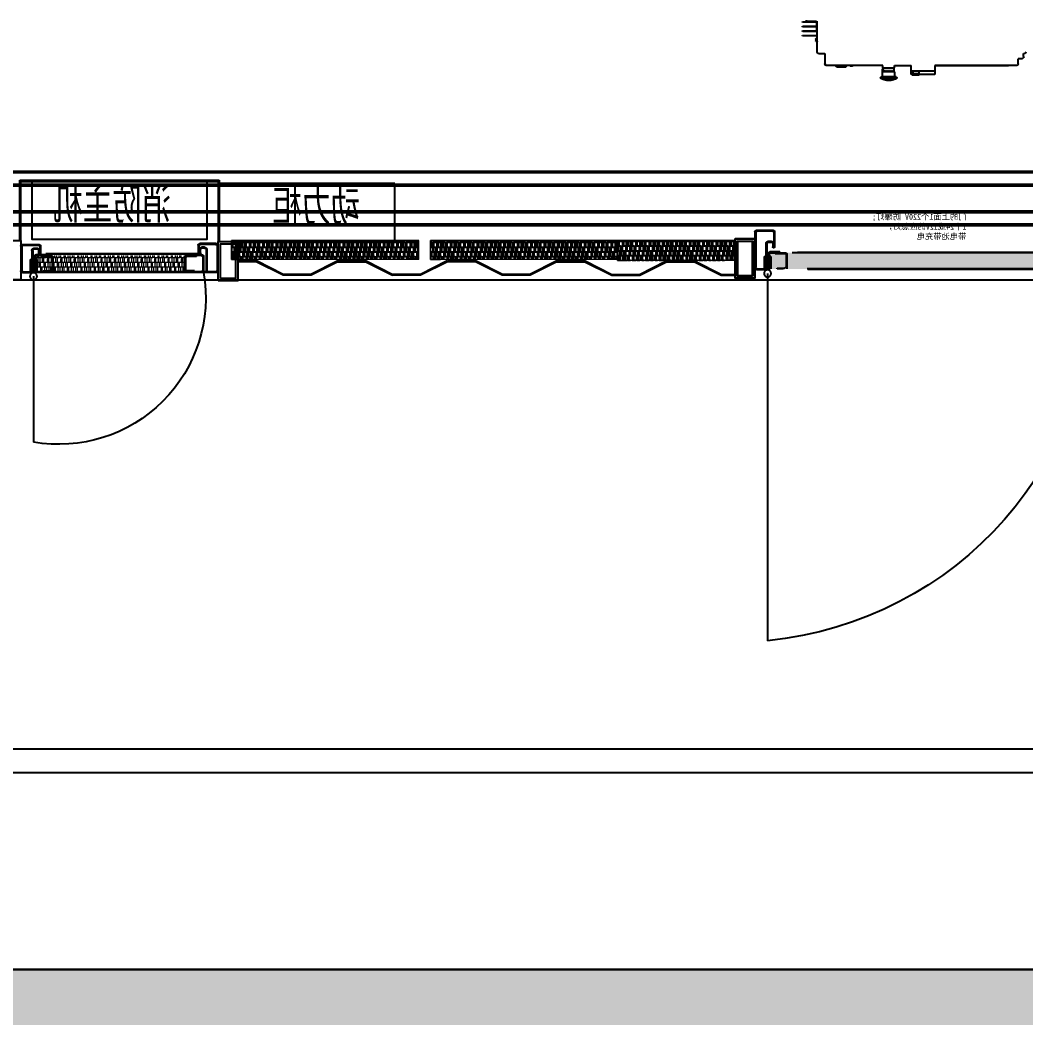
# Model space of a CAD drawing. Extents: x 758840 to 1108724, y -102573 to 143521.
# Drawn here: x 799426 to 801978, y 109715 to 112247 of the extents above; entities that cross this region are included whole.
import ezdxf

# ---------------------------------------------------------------- set-up
doc = ezdxf.new("R2010")
doc.units = 0
doc.header["$LTSCALE"] = 1000
doc.header["$MEASUREMENT"] = 0
for name, pattern in [('CENTER', [2, 1.25, -0.25, 0.25, -0.25]), ('CENTER2', [1.125, 0.75, -0.125, 0.125, -0.125]), ('PHANTOM2', [1.25, 0.625, -0.125, 0.125, -0.125, 0.125, -0.125])]:
    doc.linetypes.add(name, pattern=pattern)
for name, color, linetype in [('0825底图', 253, 'Continuous'), ('100X50X5', 7, 'Continuous'), ('GROUND', 31, 'Continuous'), ('HRDW_DATUMS', 7, 'Continuous'), ('PARTLIST', 131, 'CENTER2'), ('PUB_HATCH', 8, 'Continuous'), ('室外柴油发电', 241, 'Continuous')]:
    doc.layers.add(name, color=color, linetype=linetype)
for name, color, linetype, lineweight in [('3中心线层', 1, 'CENTER', 15), ('AM_8', 1, 'Continuous', 25), ('Phantom', 4, 'PHANTOM2', 15)]:
    doc.layers.add(name, color=color, linetype=linetype, lineweight=lineweight)
doc.styles.get("Standard").update_dxf_attribs({"font": 'gbenor.shx', "bigfont": 'gbcbig.shx'})
doc.styles.add('仅标题中使用！', font='times.ttf', dxfattribs={"width": 0.7})

# ---------------------------------------------------------------- blocks, each defined once
blk = doc.blocks.new('+2HDFH2')
at = {"layer": 'Phantom'}
h = blk.add_hatch(dxfattribs=at)
h.set_pattern_fill('AR-RSHKE', color=256, style=0)
h.set_pattern_definition([(7e-15, (7167.796, 21583.41), (25.5, 12), [6, -5, 7, -3, 9, -4]), (7e-15, (7173.796, 21583.91), (25.5, 12), [5, -19, 4, -6]), (7e-15, (7185.796, 21582.66), (25.5, 12), [3, -31]), (90, (7167.796, 21583.41), (-8.5, 12), [11.5, -36.5]), (90, (7173.796, 21583.41), (-8.5, 12), [11.25, -36.75]), (90, (7178.796, 21583.41), (-8.5, 12), [10.5, -37.5]), (90, (7185.796, 21582.66), (-8.5, 12), [11.5, -36.5]), (90, (7188.796, 21582.66), (-8.5, 12), [11.5, -36.5]), (90, (7197.796, 21583.41), (-8.5, 12), [11, -37])])
edge = h.paths.add_edge_path()
edge.add_line((16481.7, 7881.5), (16481.7, 7922.5))
edge.add_line((16481.7, 7922.5), (16098.3, 7922.5))
edge.add_arc((16095.9, 7912.7), 10.1, 50.6706, 76.1993, ccw=False)
edge.add_line((16102.3, 7920.5), (16102.3, 7883.5))
edge.add_line((16102.3, 7883.5), (16481.7, 7881.5))
blk.add_line((16485.7, 7869.8), (16485.7, 7449.3))
blk.add_arc((16421.1, 7816.1), 372.5, 170.2015, 279.9848)
at = {"layer": 'PARTLIST'}
for p, q in [((16017.7, 7883.5), (16017.7, 7948.7)), ((16019.7, 7946.7), (16019.7, 7885.5)), ((16021.7, 7952.7), (16063.7, 7952.7)), ((16023.7, 7950.7), (16061.7, 7950.7)), ((16051.7, 7943.6), (16058.7, 7943.6)), ((16051.7, 7941.6), (16058.7, 7941.6)), ((16065.7, 7946.7), (16065.7, 7929.1)), ((16067.7, 7948.7), (16067.7, 7929.1)), ((16467.7, 7946.6), (16467.7, 7927)), ((16469.7, 7944.6), (16469.7, 7927)), ((16513.7, 7950.6), (16471.7, 7950.6)), ((16511.7, 7948.6), (16473.7, 7948.6)), ((16483.7, 7941.5), (16476.7, 7941.5)), ((16483.7, 7939.5), (16476.7, 7939.5)), ((16515.7, 7948.2), (16517.7, 7948.2)), ((16515.7, 7944.6), (16515.7, 7885.5)), ((16517.7, 7946.6), (16517.7, 7883.5)), ((16045.7, 7937.6), (16045.7, 7885.5)), ((16047.7, 7937.6), (16047.7, 7883.5)), ((16054.1, 7920.5), (16054.1, 7883.5)), ((16056.1, 7918.5), (16056.1, 7885.5)), ((16058.1, 7924.5), (16084.5, 7924.5)), ((16059.5, 7926.6), (16454.2, 7926.6)), ((16060.1, 7922.5), (16084.5, 7922.5)), ((16062.7, 7937.6), (16062.7, 7929.1)), ((16064.7, 7937.6), (16064.7, 7929.1)), ((16072.3, 7922.5), (16098.3, 7922.5)), ((16072.3, 7920.5), (16072.3, 7922.5)), ((16072.3, 7920.5), (16096.3, 7920.5)), ((16073.3, 7925.8), (16440.5, 7925.8)), ((16084.5, 7924.5), (16084.5, 7922.5)), ((16100.3, 7916.5), (16100.3, 7887.5)), ((16102.3, 7922.5), (16102.3, 7881.5)), ((16436.5, 7918.5), (16436.5, 7881.5)), ((16438.5, 7912.5), (16436.5, 7912.5)), ((16438.5, 7916.5), (16438.5, 7887.5)), ((16466.5, 7922.5), (16440.5, 7922.5)), ((16466.5, 7920.5), (16442.5, 7920.5)), ((16454.2, 7924.5), (16454.2, 7922.5)), ((16454.2, 7924.5), (16479.7, 7924.5)), ((16477.7, 7922.5), (16454.2, 7922.5)), ((16466.5, 7920.5), (16466.5, 7922.5)), ((16470.7, 7935.5), (16470.7, 7927)), ((16472.7, 7935.5), (16472.7, 7927)), ((16477.2, 7912.5), (16477.2, 7881.5)), ((16477.2, 7912.5), (16481.7, 7912.5)), ((16481.7, 7918.5), (16481.7, 7884.5)), ((16483.7, 7920.5), (16483.7, 7883.5)), ((16487.7, 7912.5), (16483.7, 7912.5)), ((16483.7, 7912.5), (16483.7, 7878.6)), ((16487.7, 7935.5), (16487.7, 7883.5)), ((16487.7, 7912.5), (16487.7, 7878.6)), ((16489.7, 7935.5), (16489.7, 7885.5)), ((16494.2, 7912.5), (16489.7, 7912.5)), ((16494.2, 7912.5), (16494.2, 7881.5)), ((16019.7, 7890.8), (16017.7, 7890.8)), ((16438.5, 7887.7), (16436.5, 7887.7)), ((16515.7, 7900.8), (16517.7, 7900.8)), ((16021.7, 7879.5), (16043.7, 7879.5)), ((16023.7, 7881.5), (16041.7, 7881.5)), ((16033.1, 7879.5), (16479.7, 7879.5)), ((16035.1, 7881.5), (16478.7, 7881.5)), ((16077.3, 7881.5), (16077.3, 7883.5)), ((16077.3, 7883.5), (16096.3, 7883.5)), ((16092.3, 7881.5), (16077.3, 7881.5)), ((16461.5, 7883.5), (16442.5, 7883.5)), ((16446.5, 7881.5), (16461.5, 7881.5)), ((16461.5, 7881.5), (16461.5, 7883.5)), ((16481.7, 7884.5), (16478.8, 7881.5)), ((16513.7, 7879.5), (16491.7, 7879.5)), ((16511.7, 7881.5), (16493.7, 7881.5))]:
    blk.add_line(p, q, dxfattribs=at)
blk.add_circle((16485.7, 7869.8), 9, dxfattribs=at)
for centre, radius, start, end in [((16021.7, 7948.7), 4, 90, 180), ((16023.7, 7946.7), 4, 90, 180), ((16051.7, 7937.6), 6, 90, 180), ((16051.7, 7937.6), 4, 90, 180), ((16058.7, 7937.6), 6, 0, 90), ((16058.7, 7937.6), 4, 0, 90), ((16061.7, 7946.7), 4, 0, 90), ((16063.7, 7948.7), 4, 0, 90), ((16471.7, 7946.6), 4, 90, 180), ((16473.7, 7944.6), 4, 90, 180), ((16476.7, 7935.5), 6, 90, 180), ((16476.7, 7935.5), 4, 90, 180), ((16483.7, 7935.5), 6, 0, 90), ((16483.7, 7935.5), 4, 0, 90), ((16511.7, 7944.6), 4, 0, 90), ((16513.7, 7946.6), 4, 0, 90), ((16058.1, 7920.5), 4, 90, 180), ((16060.1, 7918.5), 4, 90, 180), ((16065.2, 7929.1), 2.5, 180, 0), ((16065.2, 7929.1), 0.5, 180, 0), ((16096.3, 7916.5), 4, 0, 90), ((16098.3, 7918.5), 4, 0, 90), ((16440.5, 7918.5), 4, 90, 180), ((16442.5, 7916.5), 4, 90, 180), ((16470.2, 7927), 2.5, 180, 0), ((16470.2, 7927), 0.5, 180, 0), ((16477.7, 7918.5), 4, 0, 90), ((16479.7, 7920.5), 4, 0, 90), ((16096.3, 7887.5), 4, 270, 0), ((16442.5, 7887.5), 4, 180, 270), ((16021.7, 7883.5), 4, 180, 270), ((16023.7, 7885.5), 4, 180, 270), ((16041.7, 7885.5), 4, 270, 0), ((16043.7, 7883.5), 4, 270, 0), ((16058.1, 7883.5), 4, 180, 270), ((16060.1, 7885.5), 4, 180, 270), ((16478.7, 7884.5), 3, 270, 0), ((16479.7, 7883.5), 4, 270, 0), ((16491.7, 7883.5), 4, 180, 270), ((16493.7, 7885.5), 4, 180, 270), ((16511.7, 7885.5), 4, 270, 0), ((16513.7, 7883.5), 4, 270, 0)]:
    blk.add_arc(centre, radius, start, end, dxfattribs=at)
blk = doc.blocks.new('侧网板')
h = blk.add_hatch()
h.set_pattern_fill('AR-RSHKE', color=4, style=0)
h.set_pattern_definition([(0, (0, 50), (25.5, 12), [6, -5, 7, -3, 9, -4]), (0, (6, 50.5), (25.5, 12), [5, -19, 4, -6]), (0, (18, 49.25), (25.5, 12), [3, -31]), (90, (0, 50), (-8.5, 12), [11.5, -36.5]), (90, (6, 50), (-8.5, 12), [11.25, -36.75]), (90, (11, 50), (-8.5, 12), [10.5, -37.5]), (90, (18, 49.25), (-8.5, 12), [11.5, -36.5]), (90, (21, 49.25), (-8.5, 12), [11.5, -36.5]), (90, (30, 50), (-8.5, 12), [11, -37])])
h.paths.add_polyline_path([(44394.9, 13537.8), (44394.9, 13583.8), (44418.9, 13583.8), (44418.9, 13584.8), (44843.7, 13584.8), (44843.7, 13583.8), (44867.7, 13583.8), (44867.7, 13537.8)])
at = {"layer": '3中心线层'}
for p, q in [((44393.9, 13584.8), (44393.9, 13536.8)), ((44393.9, 13584.8), (44418.9, 13584.8)), ((44394.9, 13583.8), (44394.9, 13537.8)), ((44394.9, 13583.8), (44418.9, 13583.8)), ((44418.9, 13584.8), (44418.9, 13583.8)), ((44418.9, 13584.8), (44843.7, 13584.8)), ((44868.7, 13584.8), (44843.7, 13584.8)), ((44843.7, 13584.8), (44843.7, 13583.8)), ((44867.7, 13583.8), (44843.7, 13583.8)), ((44867.7, 13583.8), (44867.7, 13537.8)), ((44868.7, 13584.8), (44868.7, 13536.8)), ((44393.9, 13536.8), (44868.7, 13536.8)), ((44394.9, 13537.8), (44867.7, 13537.8))]:
    blk.add_line(p, q, dxfattribs=at)
blk = doc.blocks.new('侧检修门')
at = {"layer": 'Phantom'}
h = blk.add_hatch(dxfattribs=at)
h.set_pattern_fill('AR-RSHKE', color=256, style=0)
h.set_pattern_definition([(7e-15, (5329.214, 23746.666), (25.5, 12), [6, -5, 7, -3, 9, -4]), (7e-15, (5335.214, 23747.166), (25.5, 12), [5, -19, 4, -6]), (7e-15, (5347.214, 23745.916), (25.5, 12), [3, -31]), (90, (5329.214, 23746.666), (-8.5, 12), [11.5, -36.5]), (90, (5335.214, 23746.666), (-8.5, 12), [11.25, -36.75]), (90, (5340.214, 23746.666), (-8.5, 12), [10.5, -37.5]), (90, (5347.214, 23745.916), (-8.5, 12), [11.5, -36.5]), (90, (5350.214, 23745.916), (-8.5, 12), [11.5, -36.5]), (90, (5359.214, 23746.666), (-8.5, 12), [11, -37])])
edge = h.paths.add_edge_path()
edge.add_line((14893.1, 10044.8), (14893.1, 10085.8))
edge.add_line((14893.1, 10085.8), (14109.7, 10085.8))
edge.add_arc((14109.7, 10081.8), 4, 0, 90, ccw=False)
edge.add_line((14113.7, 10081.8), (14113.7, 10044.8))
edge.add_line((14113.7, 10044.8), (14893.1, 10044.8))
for p, q in [((14029.1, 10046.8), (14029.1, 10138.8)), ((14897.1, 10033.1), (14897.1, 9101.4))]:
    blk.add_line(p, q)
for points in [[(14029.1, 10022.8), (14029.1, 10122.8), (13979.1, 10122.8), (13979.1, 10022.8)], [(14023.1, 10028.8), (14023.1, 10116.8), (13985.1, 10116.8), (13985.1, 10028.8)], [(14979.1, 10020.8), (14979.1, 10120.8), (14929.1, 10120.8), (14929.1, 10020.8)], [(14929.1, 10020.8), (14929.1, 10120.8), (14979.1, 10120.8), (14979.1, 10020.8)], [(14973.1, 10026.8), (14973.1, 10114.8), (14935.1, 10114.8), (14935.1, 10026.8)], [(14935.1, 10026.4), (14935.1, 10114.4), (14973.1, 10114.4), (14973.1, 10026.4)]]:
    blk.add_lwpolyline(points, close=True)
blk.add_arc((14987, 10018.9), 921.9, 178.5138, 264.4003)
at = {"layer": 'PARTLIST'}
for p, q in [((14031.1, 10136.8), (14031.1, 10048.8)), ((14033.1, 10142.8), (14075.1, 10142.8)), ((14035.1, 10140.8), (14073.1, 10140.8)), ((14077.1, 10136.8), (14077.1, 10100.3)), ((14079.1, 10138.8), (14079.1, 10100.3)), ((14879.1, 10138.8), (14879.1, 10100.3)), ((14881.1, 10136.8), (14881.1, 10100.3)), ((14925.1, 10142.8), (14883.1, 10142.8)), ((14923.1, 10140.8), (14885.1, 10140.8)), ((14927.1, 10136.8), (14927.1, 10048.8)), ((14929.1, 10138.8), (14929.1, 10046.8)), ((14031.1, 10121.5), (14029.1, 10121.5)), ((14057.1, 10108.8), (14057.1, 10048.8)), ((14059.1, 10108.8), (14059.1, 10046.8)), ((14063.1, 10114.8), (14070.1, 10114.8)), ((14063.1, 10112.8), (14070.1, 10112.8)), ((14074.1, 10108.8), (14074.1, 10100.3)), ((14076.1, 10108.8), (14076.1, 10100.3)), ((14882.1, 10108.8), (14882.1, 10100.3)), ((14884.1, 10108.8), (14884.1, 10100.3)), ((14895.1, 10114.8), (14888.1, 10114.8)), ((14895.1, 10112.8), (14888.1, 10112.8)), ((14899.1, 10108.8), (14899.1, 10046.8)), ((14901.1, 10108.8), (14901.1, 10048.8)), ((14927.1, 10121.5), (14929.1, 10121.5)), ((14065.5, 10083.8), (14065.5, 10046.8)), ((14069.5, 10087.8), (14095.9, 10087.8)), ((14070.9, 10086.6), (14865.7, 10086.6)), ((14071.5, 10085.8), (14095.9, 10085.8)), ((14083.7, 10085.8), (14109.7, 10085.8)), ((14083.7, 10083.8), (14083.7, 10085.8)), ((14083.7, 10083.8), (14107.7, 10083.8)), ((14084.7, 10085.8), (14851.9, 10085.8)), ((14095.9, 10087.8), (14095.9, 10085.8)), ((14113.7, 10085.8), (14113.7, 10044.8)), ((14877.9, 10085.8), (14851.9, 10085.8)), ((14877.9, 10083.8), (14853.9, 10083.8)), ((14865.7, 10087.8), (14865.7, 10085.8)), ((14865.7, 10087.8), (14891.1, 10087.8)), ((14889.1, 10085.8), (14865.7, 10085.8)), ((14877.9, 10083.8), (14877.9, 10085.8)), ((14895.1, 10083.8), (14895.1, 10046.8)), ((14067.5, 10081.8), (14067.5, 10048.8)), ((14111.7, 10079.8), (14111.7, 10050.8)), ((14847.9, 10081.8), (14847.9, 10044.8)), ((14849.9, 10075.8), (14847.9, 10075.8)), ((14849.9, 10079.8), (14849.9, 10050.8)), ((14888.6, 10075.8), (14888.6, 10044.8)), ((14888.6, 10075.8), (14893.1, 10075.8)), ((14893.1, 10081.8), (14893.1, 10047.8)), ((14899.1, 10075.8), (14895.1, 10075.8)), ((14895.1, 10075.8), (14895.1, 10041.8)), ((14899.1, 10075.8), (14899.1, 10041.8)), ((14905.6, 10075.8), (14901.1, 10075.8)), ((14905.6, 10075.8), (14905.6, 10044.8)), ((14927.1, 10064.1), (14929.1, 10064.1)), ((14031.1, 10054.1), (14029.1, 10054.1)), ((14033.1, 10042.8), (14055.1, 10042.8)), ((14035.1, 10044.8), (14053.1, 10044.8)), ((14044.5, 10042.8), (14891.1, 10042.8)), ((14046.5, 10044.8), (14890.1, 10044.8)), ((14088.7, 10044.8), (14088.7, 10046.8)), ((14088.7, 10046.8), (14107.7, 10046.8)), ((14103.7, 10044.8), (14088.7, 10044.8)), ((14849.9, 10051), (14847.9, 10051)), ((14872.9, 10046.8), (14853.9, 10046.8)), ((14857.9, 10044.8), (14872.9, 10044.8)), ((14872.9, 10044.8), (14872.9, 10046.8)), ((14893.1, 10047.8), (14890.2, 10044.8)), ((14925.1, 10042.8), (14903.1, 10042.8)), ((14923.1, 10044.8), (14905.1, 10044.8))]:
    blk.add_line(p, q, dxfattribs=at)
blk.add_circle((14897.1, 10033.1), 9, dxfattribs=at)
for centre, radius, start, end in [((14033.1, 10138.8), 4, 90, 180), ((14035.1, 10136.8), 4, 90, 180), ((14073.1, 10136.8), 4, 0, 90), ((14075.1, 10138.8), 4, 0, 90), ((14883.1, 10138.8), 4, 90, 180), ((14885.1, 10136.8), 4, 90, 180), ((14923.1, 10136.8), 4, 0, 90), ((14925.1, 10138.8), 4, 0, 90), ((14063.1, 10108.8), 6, 90, 180), ((14063.1, 10108.8), 4, 90, 180), ((14070.1, 10108.8), 6, 0, 90), ((14070.1, 10108.8), 4, 0, 90), ((14888.1, 10108.8), 6, 90, 180), ((14888.1, 10108.8), 4, 90, 180), ((14895.1, 10108.8), 6, 0, 90), ((14895.1, 10108.8), 4, 0, 90), ((14069.5, 10083.8), 4, 90, 180), ((14071.5, 10081.8), 4, 90, 180), ((14076.6, 10100.3), 2.5, 180, 0), ((14076.6, 10100.3), 0.5, 180, 0), ((14107.7, 10079.8), 4, 0, 90), ((14109.7, 10081.8), 4, 0, 90), ((14851.9, 10081.8), 4, 90, 180), ((14853.9, 10079.8), 4, 90, 180), ((14881.6, 10100.3), 2.5, 180, 0), ((14881.6, 10100.3), 0.5, 180, 0), ((14889.1, 10081.8), 4, 0, 90), ((14891.1, 10083.8), 4, 0, 90), ((14033.1, 10046.8), 4, 180, 270), ((14035.1, 10048.8), 4, 180, 270), ((14053.1, 10048.8), 4, 270, 0), ((14055.1, 10046.8), 4, 270, 0), ((14069.5, 10046.8), 4, 180, 270), ((14071.5, 10048.8), 4, 180, 270), ((14107.7, 10050.8), 4, 270, 0), ((14853.9, 10050.8), 4, 180, 270), ((14890.1, 10047.8), 3, 270, 0), ((14891.1, 10046.8), 4, 270, 0), ((14903.1, 10046.8), 4, 180, 270), ((14905.1, 10048.8), 4, 180, 270), ((14923.1, 10048.8), 4, 270, 0), ((14925.1, 10046.8), 4, 270, 0)]:
    blk.add_arc(centre, radius, start, end, dxfattribs=at)
at = {"color": 0, "insert": (14392.3, 10184.5), "char_height": 15, "width": 2856.899, "attachment_point": 1}
blk.add_mtext('{\\fSimSun|b0|i0|c134|p2;\\C3;门的上面1个220V 防爆灯;\\P1个24或12V的应急灯，\\P带电池带充电}', dxfattribs=at)
blk = doc.blocks.new('柴发集装箱')
h = blk.add_hatch()
h.set_pattern_fill('AR-RSHKE', color=4, style=0)
h.set_pattern_definition([(360, (4072525.461, 1955184.629), (25.5, -12), [6, -5, 7, -3, 9, -4]), (360, (4072531.461, 1955184.129), (25.5, -12), [5, -19, 4, -6]), (360, (4072543.461, 1955185.379), (25.5, -12), [3, -31]), (270, (4072525.461, 1955184.629), (-8.5, -12), [11.5, -36.5]), (270, (4072531.461, 1955184.629), (-8.5, -12), [11.25, -36.75]), (270, (4072536.461, 1955184.629), (-8.5, -12), [10.5, -37.5]), (270, (4072543.461, 1955185.379), (-8.5, -12), [11.5, -36.5]), (270, (4072546.461, 1955185.379), (-8.5, -12), [11.5, -36.5]), (270, (4072555.461, 1955184.629), (-8.5, -12), [11, -37])])
h.paths.add_polyline_path([(4117399.1, 1941646.8), (4117399.1, 1941647.8), (4117423.1, 1941647.8), (4117423.1, 1941696.8), (4117126.5, 1941696.8), (4117126.5, 1941647.8), (4117150.5, 1941647.8), (4117150.5, 1941646.8)])
at = {"color": 7}
for p, q in [((4116917.9, 1942176.1), (4116917.9, 1942254.2)), ((4116917.9, 1942248.2), (4116918.9, 1942248.2)), ((4116918.9, 1942254.2), (4116918.9, 1942228.2)), ((4116944.3, 1942254.2), (4116918.9, 1942254.2)), ((4116954.4, 1942252.8), (4116918.9, 1942253.2)), ((4116918.9, 1942251), (4116954.4, 1942251.3)), ((4116954.4, 1942241.3), (4116918.9, 1942241.7)), ((4116918.9, 1942239.4), (4116954.4, 1942239.8)), ((4116944.3, 1942254.2), (4116944.3, 1942256.8)), ((4116952.2, 1942252.9), (4116952.2, 1942251.3)), ((4116952.2, 1942241.3), (4116952.2, 1942239.8)), ((4116917.9, 1942228.2), (4116918.9, 1942228.2)), ((4116918, 1942227.8), (4116954.4, 1942228.2)), ((4116954.4, 1942218.2), (4116918, 1942218.6)), ((4116918, 1942216.3), (4116954.4, 1942216.7)), ((4116954.4, 1942229.7), (4116918.9, 1942230.1)), ((4116952.2, 1942229.8), (4116952.2, 1942228.2)), ((4116952.2, 1942218.2), (4116952.2, 1942216.7)), ((4116393.6, 1942172.3), (4116391.7, 1942172.3)), ((4116393.6, 1942164.8), (4116393.6, 1942172.3)), ((4116399.9, 1942158.4), (4116407.4, 1942158.4)), ((4116407.4, 1942145.6), (4116407.4, 1942158.4)), ((4116898.4, 1942172.3), (4116898.4, 1942145.6)), ((4116914.1, 1942172.3), (4116898.4, 1942172.3)), ((4116411.2, 1942141.8), (4116618.6, 1942141.8)), ((4116431.7, 1942141.8), (4116431.7, 1942141.3)), ((4116618.6, 1942141.3), (4116431.7, 1942141.3)), ((4116618.6, 1942141.3), (4116618.6, 1942127)), ((4116678.9, 1942119.2), (4116678.9, 1942141.3)), ((4116721, 1942141.3), (4116678.9, 1942141.3)), ((4116721, 1942135.5), (4116721, 1942141.3)), ((4116751, 1942135.5), (4116721, 1942135.5)), ((4116722.1, 1942125.4), (4116722.1, 1942135.5)), ((4116749.9, 1942125.4), (4116749.9, 1942135.5)), ((4116752.4, 1942133.6), (4116749.9, 1942133.6)), ((4116751, 1942135.5), (4116751, 1942141.3)), ((4116751, 1942141.3), (4116791, 1942141.3)), ((4116752.4, 1942133.6), (4116752.4, 1942117.5)), ((4116791, 1942141.8), (4116791, 1942141.3)), ((4116791, 1942141.8), (4116894.6, 1942141.8)), ((4116826.1, 1942141.8), (4116826.1, 1942141.5)), ((4116826.1, 1942141.5), (4116834.7, 1942141.5)), ((4116834.7, 1942141.8), (4116834.7, 1942141.5)), ((4116842.5, 1942140.8), (4116842.5, 1942141.8)), ((4116845.5, 1942137.8), (4116842.5, 1942140.8)), ((4116842.5, 1942140.8), (4116870.7, 1942140.8)), ((4116845.5, 1942137.8), (4116867.7, 1942137.8)), ((4116867.7, 1942137.8), (4116870.7, 1942140.8)), ((4116870.7, 1942140.8), (4116870.7, 1942141.8)), ((4116898.4, 1942145.6), (4116896.5, 1942145.6)), ((4116618.6, 1942127), (4116678.6, 1942127)), ((4116618.9, 1942127), (4116618.9, 1942119.2)), ((4116618.9, 1942119.2), (4116658.6, 1942119.2)), ((4116659.9, 1942121), (4116658.6, 1942120.3)), ((4116676.2, 1942120.3), (4116658.6, 1942120.3)), ((4116658.6, 1942119.2), (4116658.6, 1942118.4)), ((4116658.6, 1942118.4), (4116659.7, 1942117.8)), ((4116676.2, 1942118.4), (4116658.6, 1942118.4)), ((4116675.2, 1942117.8), (4116659.7, 1942117.8)), ((4116659.9, 1942127), (4116659.9, 1942121)), ((4116674.9, 1942121), (4116659.9, 1942121)), ((4116674.9, 1942127), (4116674.9, 1942121)), ((4116674.9, 1942121), (4116676.2, 1942120.3)), ((4116676.2, 1942118.4), (4116675.2, 1942117.8)), ((4116676.2, 1942119.2), (4116676.2, 1942118.4)), ((4116676.2, 1942119.2), (4116678.9, 1942119.2)), ((4116716.6, 1942108.5), (4116716.6, 1942108.6)), ((4116716.6, 1942108.6), (4116755.4, 1942108.6)), ((4116755.4, 1942108.5), (4116716.6, 1942108.5)), ((4116717.3, 1942112.6), (4116754.7, 1942112.6)), ((4116720.2, 1942112.6), (4116720.2, 1942125.4)), ((4116720.2, 1942125.4), (4116751.8, 1942125.4)), ((4116722.4, 1942125.4), (4116722.4, 1942128.9)), ((4116723.2, 1942128.9), (4116722.4, 1942128.9)), ((4116723.2, 1942128.9), (4116723.2, 1942125.4)), ((4116724.6, 1942125.4), (4116724.6, 1942128.9)), ((4116726.4, 1942128.9), (4116724.6, 1942128.9)), ((4116725.6, 1942128.9), (4116725.6, 1942125.4)), ((4116726.4, 1942128.9), (4116726.4, 1942125.4)), ((4116728.7, 1942125.4), (4116728.7, 1942128.9)), ((4116731.1, 1942128.9), (4116728.7, 1942128.9)), ((4116729.2, 1942128.9), (4116729.2, 1942125.4)), ((4116731.1, 1942128.9), (4116731.1, 1942125.4)), ((4116733.9, 1942125.4), (4116733.9, 1942128.9)), ((4116736.5, 1942128.9), (4116733.9, 1942128.9)), ((4116736.5, 1942128.9), (4116736.5, 1942125.4)), ((4116739.3, 1942125.4), (4116739.3, 1942128.9)), ((4116741.7, 1942128.9), (4116739.3, 1942128.9)), ((4116740.9, 1942125.4), (4116740.9, 1942128.9)), ((4116741.2, 1942128.9), (4116741.2, 1942125.4)), ((4116741.7, 1942128.9), (4116741.7, 1942125.4)), ((4116744, 1942125.4), (4116744, 1942128.9)), ((4116747.4, 1942128.9), (4116744, 1942128.9)), ((4116745.6, 1942125.4), (4116745.6, 1942128.9)), ((4116745.8, 1942128.9), (4116745.8, 1942125.4)), ((4116747.4, 1942128.9), (4116747.4, 1942125.4)), ((4116748.8, 1942125.4), (4116748.8, 1942128.9)), ((4116749.6, 1942128.9), (4116748.8, 1942128.9)), ((4116749.6, 1942128.9), (4116749.6, 1942125.4)), ((4116751.8, 1942112.6), (4116751.8, 1942125.4)), ((4116751.8, 1942117.2), (4116752.1, 1942117.2)), ((4116755.4, 1942108.5), (4116755.4, 1942108.6)), ((4116730.2, 1942104.1), (4116730.2, 1942104.4)), ((4116730.2, 1942104.4), (4116741.8, 1942104.4)), ((4116741.8, 1942104.1), (4116730.2, 1942104.1)), ((4116741.8, 1942104.1), (4116741.8, 1942104.4))]:
    blk.add_line(p, q, dxfattribs=at)
at = {"color": 2, "lineweight": 35}
for p, q in [((4121143.7, 1941873.1), (4114445.7, 1941873.1)), ((4121146.7, 1941871.1), (4114445.7, 1941871.1)), ((4121176, 1941839.2), (4114445.7, 1941840.3)), ((4119489, 1941837.1), (4114445.7, 1941837.1)), ((4113365.3, 1941771.4), (4121235.3, 1941771.4)), ((4113375.2, 1941768.4), (4121238.3, 1941768.4)), ((4113365.3, 1941735.4), (4121275, 1941735.4)), ((4113375.2, 1941738.4), (4121272, 1941738.4))]:
    blk.add_line(p, q, dxfattribs=at)
for p, q in [((4117228.5, 1941645.8), (4117160.5, 1941611.8)), ((4117300.5, 1941645.8), (4117228.5, 1941645.8)), ((4117300.5, 1941645.8), (4117229.5, 1941645.8)), ((4117368.5, 1941611.8), (4117300.5, 1941645.8)), ((4117506.5, 1941645.8), (4117438.5, 1941611.8)), ((4117578.5, 1941645.8), (4117506.5, 1941645.8)), ((4117578.5, 1941645.8), (4117646.5, 1941611.8)), ((4117578.5, 1941645.8), (4117646.5, 1941611.8)), ((4117578.5, 1941645.8), (4117646.5, 1941611.8)), ((4117578.5, 1941645.8), (4117646.5, 1941611.8)), ((4117578.5, 1941645.8), (4117646.5, 1941611.8)), ((4117578.5, 1941645.8), (4117646.5, 1941611.8)), ((4117716.4, 1941611.8), (4117784.4, 1941645.8)), ((4117716.4, 1941611.8), (4117784.4, 1941645.8)), ((4117716.4, 1941611.8), (4117784.4, 1941645.8)), ((4117716.4, 1941611.8), (4117784.4, 1941645.8)), ((4117716.4, 1941611.8), (4117784.4, 1941645.8)), ((4117716.4, 1941611.8), (4117784.4, 1941645.8)), ((4117784.4, 1941645.8), (4117855.4, 1941645.8)), ((4117784.4, 1941645.8), (4117855.4, 1941645.8)), ((4117784.4, 1941645.8), (4117855.4, 1941645.8)), ((4117784.4, 1941645.8), (4117855.4, 1941645.8)), ((4117784.4, 1941645.8), (4117855.4, 1941645.8)), ((4117784.4, 1941645.8), (4117855.4, 1941645.8)), ((4117856.4, 1941645.8), (4117924.4, 1941611.8)), ((4117856.4, 1941645.8), (4117924.4, 1941611.8)), ((4117856.4, 1941645.8), (4117924.4, 1941611.8)), ((4117856.4, 1941645.8), (4117924.4, 1941611.8)), ((4117856.4, 1941645.8), (4117924.4, 1941611.8)), ((4117856.4, 1941645.8), (4117924.4, 1941611.8)), ((4118062.4, 1941645.8), (4117994.4, 1941611.8)), ((4118062.4, 1941645.8), (4117994.4, 1941611.8)), ((4118062.4, 1941645.8), (4117994.4, 1941611.8)), ((4118062.4, 1941645.8), (4117994.4, 1941611.8)), ((4118062.4, 1941645.8), (4117994.4, 1941611.8)), ((4118062.4, 1941645.8), (4117994.4, 1941611.8)), ((4118134.4, 1941645.8), (4118062.4, 1941645.8)), ((4118134.4, 1941645.8), (4118062.4, 1941645.8)), ((4118134.4, 1941645.8), (4118062.4, 1941645.8)), ((4118134.4, 1941645.8), (4118062.4, 1941645.8)), ((4118134.4, 1941645.8), (4118062.4, 1941645.8)), ((4118134.4, 1941645.8), (4118062.4, 1941645.8)), ((4118134.4, 1941645.8), (4118202.4, 1941611.8)), ((4118134.4, 1941645.8), (4118202.4, 1941611.8)), ((4118134.4, 1941645.8), (4118202.4, 1941611.8)), ((4118134.4, 1941645.8), (4118202.4, 1941611.8)), ((4118134.4, 1941645.8), (4118202.4, 1941611.8)), ((4118134.4, 1941645.8), (4118202.4, 1941611.8)), ((4118272.4, 1941611.8), (4118340.4, 1941645.8)), ((4118272.4, 1941611.8), (4118340.4, 1941645.8)), ((4118272.4, 1941611.8), (4118340.4, 1941645.8)), ((4118272.4, 1941611.8), (4118340.4, 1941645.8)), ((4118272.4, 1941611.8), (4118340.4, 1941645.8)), ((4118272.4, 1941611.8), (4118340.4, 1941645.8)), ((4118340.4, 1941645.8), (4118388, 1941645.8)), ((4118340.4, 1941645.8), (4118388, 1941645.8)), ((4118340.4, 1941645.8), (4118388, 1941645.8)), ((4118340.4, 1941645.8), (4118388, 1941645.8)), ((4118340.4, 1941645.8), (4118388, 1941645.8)), ((4118340.4, 1941645.8), (4118388, 1941645.8)), ((4117229, 1941643.8), (4117161, 1941609.8)), ((4117300, 1941643.8), (4117229, 1941643.8)), ((4117368, 1941609.8), (4117300, 1941643.8)), ((4117507, 1941643.8), (4117439, 1941609.8)), ((4117578, 1941643.8), (4117507, 1941643.8)), ((4117578, 1941643.8), (4117646, 1941609.8)), ((4117578, 1941643.8), (4117646, 1941609.8)), ((4117578, 1941643.8), (4117646, 1941609.8)), ((4117578, 1941643.8), (4117646, 1941609.8)), ((4117578, 1941643.8), (4117646, 1941609.8)), ((4117578, 1941643.8), (4117646, 1941609.8)), ((4117716.9, 1941609.8), (4117784.9, 1941643.8)), ((4117716.9, 1941609.8), (4117784.9, 1941643.8)), ((4117716.9, 1941609.8), (4117784.9, 1941643.8)), ((4117716.9, 1941609.8), (4117784.9, 1941643.8)), ((4117716.9, 1941609.8), (4117784.9, 1941643.8)), ((4117716.9, 1941609.8), (4117784.9, 1941643.8)), ((4117784.9, 1941643.8), (4117855.9, 1941643.8)), ((4117784.9, 1941643.8), (4117855.9, 1941643.8)), ((4117784.9, 1941643.8), (4117855.9, 1941643.8)), ((4117784.9, 1941643.8), (4117855.9, 1941643.8)), ((4117784.9, 1941643.8), (4117855.9, 1941643.8)), ((4117784.9, 1941643.8), (4117855.9, 1941643.8)), ((4117855.9, 1941643.8), (4117923.9, 1941609.8)), ((4117855.9, 1941643.8), (4117923.9, 1941609.8)), ((4117855.9, 1941643.8), (4117923.9, 1941609.8)), ((4117855.9, 1941643.8), (4117923.9, 1941609.8)), ((4117855.9, 1941643.8), (4117923.9, 1941609.8)), ((4117855.9, 1941643.8), (4117923.9, 1941609.8)), ((4118062.9, 1941643.8), (4117994.9, 1941609.8)), ((4118062.9, 1941643.8), (4117994.9, 1941609.8)), ((4118062.9, 1941643.8), (4117994.9, 1941609.8)), ((4118062.9, 1941643.8), (4117994.9, 1941609.8)), ((4118062.9, 1941643.8), (4117994.9, 1941609.8)), ((4118062.9, 1941643.8), (4117994.9, 1941609.8)), ((4118133.9, 1941643.8), (4118062.9, 1941643.8)), ((4118133.9, 1941643.8), (4118062.9, 1941643.8)), ((4118133.9, 1941643.8), (4118062.9, 1941643.8)), ((4118133.9, 1941643.8), (4118062.9, 1941643.8)), ((4118133.9, 1941643.8), (4118062.9, 1941643.8)), ((4118133.9, 1941643.8), (4118062.9, 1941643.8)), ((4118133.9, 1941643.8), (4118201.9, 1941609.8)), ((4118133.9, 1941643.8), (4118201.9, 1941609.8)), ((4118133.9, 1941643.8), (4118201.9, 1941609.8)), ((4118133.9, 1941643.8), (4118201.9, 1941609.8)), ((4118133.9, 1941643.8), (4118201.9, 1941609.8)), ((4118133.9, 1941643.8), (4118201.9, 1941609.8)), ((4118272.9, 1941609.8), (4118340.9, 1941643.8)), ((4118272.9, 1941609.8), (4118340.9, 1941643.8)), ((4118272.9, 1941609.8), (4118340.9, 1941643.8)), ((4118272.9, 1941609.8), (4118340.9, 1941643.8)), ((4118272.9, 1941609.8), (4118340.9, 1941643.8)), ((4118272.9, 1941609.8), (4118340.9, 1941643.8)), ((4118340.9, 1941643.8), (4118388, 1941643.8)), ((4118340.9, 1941643.8), (4118388, 1941643.8)), ((4118340.9, 1941643.8), (4118388, 1941643.8)), ((4118340.9, 1941643.8), (4118388, 1941643.8)), ((4118340.9, 1941643.8), (4118388, 1941643.8)), ((4118340.9, 1941643.8), (4118388, 1941643.8)), ((4117160.5, 1941611.8), (4117125.5, 1941611.8)), ((4117161, 1941609.8), (4117125.5, 1941609.8)), ((4117439, 1941609.8), (4117368, 1941609.8)), ((4117438.5, 1941611.8), (4117368.5, 1941611.8)), ((4117646, 1941609.8), (4117716.9, 1941609.8)), ((4117646, 1941609.8), (4117716.9, 1941609.8)), ((4117646, 1941609.8), (4117716.9, 1941609.8)), ((4117646, 1941609.8), (4117716.9, 1941609.8)), ((4117646, 1941609.8), (4117716.9, 1941609.8)), ((4117646, 1941609.8), (4117716.9, 1941609.8)), ((4117646.5, 1941611.8), (4117716.4, 1941611.8)), ((4117646.5, 1941611.8), (4117716.4, 1941611.8)), ((4117646.5, 1941611.8), (4117716.4, 1941611.8)), ((4117646.5, 1941611.8), (4117716.4, 1941611.8)), ((4117646.5, 1941611.8), (4117716.4, 1941611.8)), ((4117646.5, 1941611.8), (4117716.4, 1941611.8)), ((4117923.9, 1941609.8), (4117994.9, 1941609.8)), ((4117923.9, 1941609.8), (4117994.9, 1941609.8)), ((4117923.9, 1941609.8), (4117994.9, 1941609.8)), ((4117923.9, 1941609.8), (4117994.9, 1941609.8)), ((4117923.9, 1941609.8), (4117994.9, 1941609.8)), ((4117923.9, 1941609.8), (4117994.9, 1941609.8)), ((4117924.4, 1941611.8), (4117994.4, 1941611.8)), ((4117924.4, 1941611.8), (4117994.4, 1941611.8)), ((4117924.4, 1941611.8), (4117994.4, 1941611.8)), ((4117924.4, 1941611.8), (4117994.4, 1941611.8)), ((4117924.4, 1941611.8), (4117994.4, 1941611.8)), ((4117924.4, 1941611.8), (4117994.4, 1941611.8)), ((4118201.9, 1941609.8), (4118272.9, 1941609.8)), ((4118201.9, 1941609.8), (4118272.9, 1941609.8)), ((4118201.9, 1941609.8), (4118272.9, 1941609.8)), ((4118201.9, 1941609.8), (4118272.9, 1941609.8)), ((4118201.9, 1941609.8), (4118272.9, 1941609.8)), ((4118201.9, 1941609.8), (4118272.9, 1941609.8)), ((4118202.4, 1941611.8), (4118272.4, 1941611.8)), ((4118202.4, 1941611.8), (4118272.4, 1941611.8)), ((4118202.4, 1941611.8), (4118272.4, 1941611.8)), ((4118202.4, 1941611.8), (4118272.4, 1941611.8)), ((4118202.4, 1941611.8), (4118272.4, 1941611.8)), ((4118202.4, 1941611.8), (4118272.4, 1941611.8))]:
    blk.add_line(p, q)
for points in [[(4109582.9, 1944597.8), (4122582.9, 1944597.8), (4122582.9, 1941597.8), (4109582.9, 1941597.8)], [(4109582.9, 1944597.8), (4122582.9, 1944597.8), (4122582.9, 1941597.8), (4109582.9, 1941597.8)], [(4118438, 1941595.2), (4118438, 1941695.2), (4118388, 1941695.2), (4118388, 1941595.2)], [(4118438, 1941595.2), (4118438, 1941695.2), (4118388, 1941695.2), (4118388, 1941595.2)], [(4118438, 1941595.2), (4118438, 1941695.2), (4118388, 1941695.2), (4118388, 1941595.2)], [(4118438, 1941595.2), (4118438, 1941695.2), (4118388, 1941695.2), (4118388, 1941595.2)], [(4118438, 1941595.2), (4118438, 1941695.2), (4118388, 1941695.2), (4118388, 1941595.2)], [(4118438, 1941595.2), (4118438, 1941695.2), (4118388, 1941695.2), (4118388, 1941595.2)], [(4118432, 1941601.2), (4118432, 1941689.2), (4118394, 1941689.2), (4118394, 1941601.2)], [(4118432, 1941601.2), (4118432, 1941689.2), (4118394, 1941689.2), (4118394, 1941601.2)], [(4118432, 1941601.2), (4118432, 1941689.2), (4118394, 1941689.2), (4118394, 1941601.2)], [(4118432, 1941601.2), (4118432, 1941689.2), (4118394, 1941689.2), (4118394, 1941601.2)], [(4118432, 1941601.2), (4118432, 1941689.2), (4118394, 1941689.2), (4118394, 1941601.2)], [(4118432, 1941601.2), (4118432, 1941689.2), (4118394, 1941689.2), (4118394, 1941601.2)]]:
    blk.add_lwpolyline(points, close=True)
at = {"color": 7}
for points in [[(4116894.6, 1942141.8), (4116894.7, 1942141.8), (4116894.9, 1942141.9), (4116895, 1942142), (4116895.1, 1942142.1), (4116895.3, 1942142.3), (4116895.4, 1942142.6), (4116895.6, 1942142.9), (4116895.7, 1942143.2), (4116895.8, 1942143.5), (4116896, 1942143.9), (4116896.1, 1942144.3)], [(4116896.1, 1942144.3), (4116896.2, 1942144.7), (4116896.5, 1942145.6)], [(4116716.6, 1942108.5), (4116717.4, 1942108.1), (4116719, 1942107.4), (4116720.7, 1942106.7), (4116722.4, 1942106.1), (4116724.1, 1942105.6), (4116725.7, 1942105.2), (4116727.3, 1942104.8), (4116728.9, 1942104.5), (4116730.2, 1942104.4)], [(4116741.8, 1942104.4), (4116742.8, 1942104.5), (4116744.3, 1942104.8), (4116745.8, 1942105.1), (4116747.3, 1942105.4), (4116748.9, 1942105.9), (4116750.4, 1942106.4), (4116751.9, 1942106.9), (4116753.4, 1942107.6), (4116754.9, 1942108.2), (4116755.4, 1942108.5)]]:
    blk.add_lwpolyline(points, dxfattribs=at)
at = {"color": 0}
for points in [[(4117989.5, 1941842.2), (4118435, 1941842.2), (4118435, 1941695.2), (4117989.5, 1941695.2)], [(4118465.4, 1941847.8), (4118910.9, 1941847.8), (4118910.9, 1941700.8), (4118465.4, 1941700.8)], [(4119018.3, 1941697.8), (4118938.3, 1941697.8), (4118938.3, 1941597.8), (4119018.3, 1941597.8)]]:
    blk.add_lwpolyline(points, close=True, dxfattribs=at)
at = {"color": 7}
for centre, radius, start, end in [((4116954.4, 1942252.1), 0.75, 270.6152, 89.3848), ((4116954.4, 1942240.5), 0.75, 270.6152, 89.3848), ((4116954.4, 1942229), 0.75, 270.6152, 89.3848), ((4116954.4, 1942217.4), 0.75, 270.6152, 89.3848), ((4116391.7, 1942176.1), 3.8, 180, 270), ((4116399.9, 1942164.8), 6.35, 179.9996, 270), ((4116914.1, 1942176.1), 3.8, 270, 0), ((4116411.2, 1942145.6), 3.8, 180, 270), ((4116830.4, 1942146.9), 6.93, 231.7334, 308.2666), ((4116894.6, 1942145.6), 3.8, 270, 0), ((4116894.6, 1942145.6), 1.9, 324.4513, 0), ((4116717.3, 1942110.5), 2.05, 90, 251.5105), ((4116752.1, 1942117.5), 0.3, 260, 0), ((4116754.7, 1942110.5), 2.05, 288.4895, 90)]:
    blk.add_arc(centre, radius, start, end, dxfattribs=at)
blk.add_arc((4118383.9, 1941635.8), 453.1, 177.5356, 177.5989)
blk.add_arc((4118383.9, 1941635.8), 453.1, 177.5356, 177.5989)
blk.add_arc((4118383.9, 1941635.8), 453.1, 177.5356, 177.5989)
blk.add_arc((4118383.9, 1941635.8), 453.1, 177.5356, 177.5989)
blk.add_arc((4118383.9, 1941635.8), 453.1, 177.5356, 177.5989)
blk.add_arc((4118383.9, 1941635.8), 453.1, 177.5356, 177.5989)
at = {"layer": '100X50X5'}
for p, q in [((4118941.3, 1941850.8), (4118435, 1941850.8)), ((4118435, 1941850.8), (4118435, 1941695.2)), ((4118941.3, 1941850.8), (4118435, 1941850.8)), ((4118435, 1941850.8), (4118435, 1941695.2)), ((4118941.3, 1941850.8), (4118435, 1941850.8)), ((4118435, 1941850.8), (4118435, 1941695.2)), ((4118941.3, 1941850.8), (4118435, 1941850.8)), ((4118435, 1941850.8), (4118435, 1941695.2)), ((4118941.3, 1941850.8), (4118435, 1941850.8)), ((4118435, 1941850.8), (4118435, 1941695.2)), ((4118941.3, 1941850.8), (4118435, 1941850.8)), ((4118435, 1941850.8), (4118435, 1941695.2)), ((4118941.3, 1941697.8), (4118941.3, 1941850.8)), ((4118941.3, 1941697.8), (4118941.3, 1941850.8)), ((4118941.3, 1941697.8), (4118941.3, 1941850.8)), ((4118941.3, 1941697.8), (4118941.3, 1941850.8)), ((4118941.3, 1941697.8), (4118941.3, 1941850.8)), ((4118941.3, 1941697.8), (4118941.3, 1941850.8)), ((4118938.3, 1941847.8), (4118438, 1941847.8)), ((4118438, 1941847.8), (4118438, 1941695.2)), ((4118938.3, 1941847.8), (4118438, 1941847.8)), ((4118438, 1941847.8), (4118438, 1941695.2)), ((4118938.3, 1941847.8), (4118438, 1941847.8)), ((4118438, 1941847.8), (4118438, 1941695.2)), ((4118938.3, 1941847.8), (4118438, 1941847.8)), ((4118438, 1941847.8), (4118438, 1941695.2)), ((4118938.3, 1941847.8), (4118438, 1941847.8)), ((4118438, 1941847.8), (4118438, 1941695.2)), ((4118938.3, 1941847.8), (4118438, 1941847.8)), ((4118438, 1941847.8), (4118438, 1941695.2)), ((4118938.3, 1941697.8), (4118938.3, 1941847.8)), ((4118938.3, 1941697.8), (4118938.3, 1941847.8)), ((4118938.3, 1941697.8), (4118938.3, 1941847.8)), ((4118938.3, 1941697.8), (4118938.3, 1941847.8)), ((4118938.3, 1941697.8), (4118938.3, 1941847.8)), ((4118938.3, 1941697.8), (4118938.3, 1941847.8))]:
    blk.add_line(p, q, dxfattribs=at)
at = {"layer": '3中心线层'}
for p, q in [((4117125.5, 1941697.8), (4117424.1, 1941697.8)), ((4117125.5, 1941646.8), (4117125.5, 1941697.8)), ((4117126.5, 1941696.8), (4117423.1, 1941696.8)), ((4117126.5, 1941647.8), (4117126.5, 1941696.8)), ((4117423.1, 1941647.8), (4117423.1, 1941696.8)), ((4117424.1, 1941646.8), (4117424.1, 1941697.8)), ((4117125.5, 1941646.8), (4117150.5, 1941646.8)), ((4117126.5, 1941647.8), (4117150.5, 1941647.8)), ((4117150.5, 1941646.8), (4117150.5, 1941647.8)), ((4117150.5, 1941646.8), (4117399.1, 1941646.8)), ((4117423.1, 1941647.8), (4117399.1, 1941647.8)), ((4117399.1, 1941646.8), (4117399.1, 1941647.8)), ((4117424.1, 1941646.8), (4117399.1, 1941646.8))]:
    blk.add_line(p, q, dxfattribs=at)
at = {"layer": 'HRDW_DATUMS', "color": 7}
for p, q in [((4116919.6, 1942210.5), (4116918.2, 1942210.5)), ((4116920.9, 1942208.8), (4116920.9, 1942204.3)), ((4116919.6, 1942202.7), (4116918.2, 1942202.7))]:
    blk.add_line(p, q, dxfattribs=at)
for centre, radius, start, end in [((4116918.2, 1942210.2), 0.3, 90, 180), ((4116919.6, 1942209.7), 0.75, 33.218, 90), ((4116914.8, 1942206.6), 6.5, 20.2522, 33.218), ((4116918.2, 1942203), 0.3, 180, 270), ((4116919.6, 1942203.4), 0.75, 270, 326.782), ((4116914.8, 1942206.6), 6.5, 326.782, 339.7478)]:
    blk.add_arc(centre, radius, start, end, dxfattribs=at)
blk.add_blockref('侧检修门', (4102146.4, 1931581))
at = {"xscale": -1, "rotation": 180}
for p in [(4073030.2, 1955234.6), (4073534.9, 1955234.6), (4073534.9, 1955234.6), (4073534.9, 1955234.6), (4073534.9, 1955234.6), (4073534.9, 1955234.6), (4073534.9, 1955234.6)]:
    blk.add_blockref('侧网板', p, dxfattribs=at)
at = {"layer": '100X50X5'}
blk.add_blockref('+2HDFH2', (4102420.7, 1933737), dxfattribs=at)
blk.add_blockref('+2HDFH2', (4102420.7, 1933737), dxfattribs=at)
blk.add_blockref('+2HDFH2', (4102420.7, 1933737), dxfattribs=at)
blk.add_blockref('+2HDFH2', (4102420.7, 1933737), dxfattribs=at)
blk.add_blockref('+2HDFH2', (4102420.7, 1933737), dxfattribs=at)
blk.add_blockref('+2HDFH2', (4102420.7, 1933737), dxfattribs=at)
at = {"layer": 'AM_8', "char_height": 78.025, "width": 4242.725, "attachment_point": 1, "style": '仅标题中使用！'}
for s, insert in [('{\\fSimSun|b0|i0|c134|p2;动力柜}', (4118076.9, 1941824.9)), ('{\\fSimSun|b0|i0|c134|p2;消防主机}', (4118557.5, 1941829.5))]:
    blk.add_mtext(s, dxfattribs=dict(at, insert=insert))

msp = doc.modelspace()

# ---------------------------------------------------------------- hatches: boundary and pattern name
at = {"layer": 'PUB_HATCH', "ltscale": 5}
h = msp.add_hatch(dxfattribs=at)
h.set_pattern_fill('AR-CONC', color=256, scale=500)
h.set_pattern_definition([(50, (17972.44, 56052.85), (910.92334, -79.6954), [95.25, -1047.75]), (355, (17972.4, 56052.85), (-176.2141, 955.2832), [76.2, -838.2]), (100.451, (18048.35, 56046.2), (734.7125, 875.5834), [80.95, -890.45]), (46.1842, (17972.4, 56306.9), (1355.3952, -210.2116), [142.875, -1571.625]), (96.6356, (18085.4, 56289.3), (1187.0212, 1237.1278), [121.425, -1335.675]), (351.184, (17972.4, 56306.9), (1187.023, 1237.1256), [114.3, -1257.3]), (21, (18099.44, 56243.35), (758.0744, -511.3276), [95.25, -1047.75]), (326, (18099.4, 56243.35), (309.0101, 920.9398), [76.2, -838.2]), (71.4514, (18162.6, 56200.7), (1067.0825, 409.6143), [80.95, -890.45]), (37.5, (17972.44, 56052.85), (15.44302, 422.7752), [0, -828.04, 0, -850.9, 0, -841.375]), (7.5, (17972.44, 56052.85), (334.09831, 500.90287), [0, -485.14, 0, -808.99, 0, -320.675]), (327.5, (17689.23, 56052.85), (677.95298, -28.64372), [0, -317.5, 0, -990.6, 0, -1314.45]), (317.5, (17562.23, 56052.85), (740.6459, 127.13246), [0, -412.75, 0, -657.86, 0, -933.45])])
edge = h.paths.add_edge_path()
edge.add_arc((792333.02, 100837.52), 15000, 90, 91.910213, ccw=False)
edge.add_line((792333.02, 115837.52), (794133.02, 115837.52))
edge.add_line((794133.02, 115837.52), (794133.02, 109837.52))
edge.add_line((794133.02, 109837.52), (847633.02, 109837.52))
edge.add_line((847633.02, 109837.52), (847633.02, 102837.52))
edge.add_line((847633.02, 102837.52), (791833.02, 102837.52))
edge.add_line((791833.02, 102837.52), (791833.02, 115829.18))

# ---------------------------------------------------------------- linework, layer by layer
at = {"layer": 'GROUND'}
msp.add_lwpolyline([(847633.02, 109837.52), (794133.02, 109837.52), (794133.02, 115837.52)], dxfattribs=at)
msp.add_lwpolyline([(861133.02, 115837.52), (794133.02, 115837.52), (794133.02, 109837.52), (861133.02, 109837.52)], close=True, dxfattribs=at)
at = {"layer": '室外柴油发电', "linetype": 'ByBlock', "lineweight": -2}
msp.add_lwpolyline([(858783.02, 115837.52), (794283.02, 115837.52), (794283.02, 110337.52), (858783.02, 110337.52)], close=True, dxfattribs=at)
msp.add_lwpolyline([(858723.02, 111737.52), (858723.02, 115777.52), (794343.02, 115777.52), (794343.02, 110397.52), (858783.02, 110397.52)], dxfattribs=at)
at = {"layer": '室外柴油发电', "linetype": 'ByBlock', "lineweight": -3}
msp.add_lwpolyline([(795783.02, 111587.52), (808783.02, 111587.52), (808783.02, 114587.52), (795783.02, 114587.52)], close=True, dxfattribs=at)

# ---------------------------------------------------------------- block references
at = {"layer": '0825底图', "xscale": -1}
msp.add_blockref('柴发集装箱', (4918365.96, -1830010.27), dxfattribs=at)

doc.saveas('drawing.dxf')
